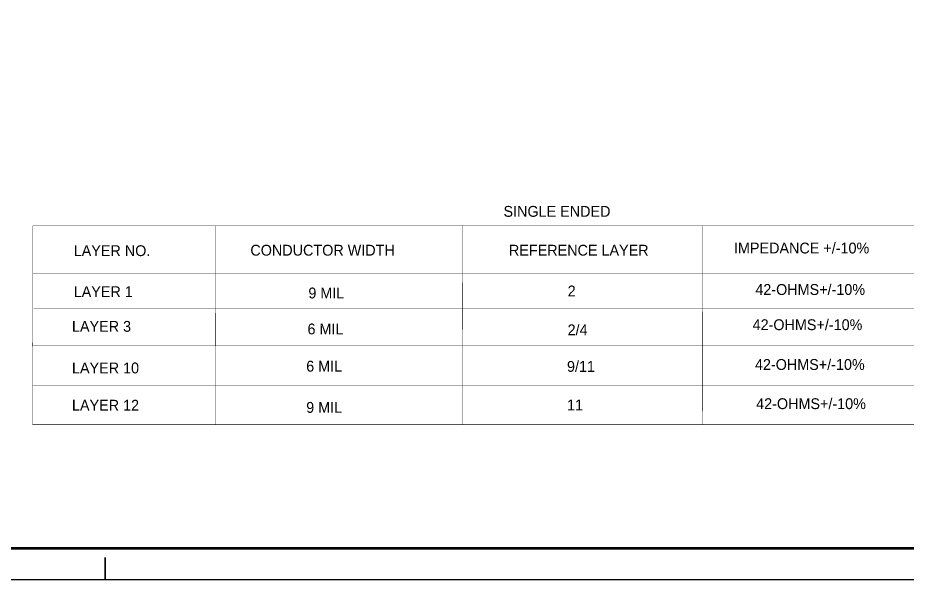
# Model space of a CAD drawing. Extents: x -467 to 397, y -239 to 349.
# Drawn here: x -124.7 to 136.1, y -238.5 to -73.7 of the extents above; entities that cross this region are included whole.
import ezdxf

# ---------------------------------------------------------------- set-up
doc = ezdxf.new("R2010")
doc.units = 0
doc.layers.add('FAB', color=9, linetype='CONTINUOUS')

msp = doc.modelspace()

# ---------------------------------------------------------------- linework, layer by layer
at = {"layer": 'FAB'}
for points, const_width in [([(-466.835236, -238.303054), (396.764764, -238.303054), (396.764764, 348.436946), (-466.835236, 348.436946), (-466.835236, -238.303054)], 0.381), ([(372.656354, -229.142544), (-440.143646, -229.142544), (-440.143646, 332.197202), (372.656354, 332.197202), (372.656354, -229.142544)], 0.762), ([(144.526762, -134.645908), (-120.268238, -134.645908)], 0.127), ([(-120.268238, -134.645908), (-120.268238, -169.9768)], 0.127), ([(-66.802508, -134.635494), (-66.727578, -169.82567)], 0.127), ([(5.742178, -134.510272), (5.817108, -169.700448)], 0.127), ([(76.100178, -134.637272), (76.175108, -169.827448)], 0.127), ([(-120.185942, -148.690076), (144.609058, -148.690076)], 0.127), ([(-120.03405, -158.969202), (144.76095, -158.969202)], 0.127), ([(-120.371108, -168.900094), (-120.3452, -192.913)], 0.127), ([(-120.338342, -169.822876), (144.653508, -169.822876)], 0.127), ([(-120.333262, -169.802048), (144.461738, -169.802048)], 0.127), ([(-120.268238, -169.9768), (-120.253252, -169.99204)], 0.127), ([(-66.751708, -169.687494), (-66.7512, -192.8876)], 0.127), ([(-66.727578, -169.82567), (-66.712592, -169.84091)], 0.127), ([(5.818378, -169.638472), (5.842, -192.913)], 0.127), ([(76.176378, -169.765472), (76.1492, -192.913)], 0.127), ([(-120.338342, -181.366414), (144.456658, -181.366414)], 0.127), ([(-120.338342, -192.909952), (144.456658, -192.909952)], 0.127), ([(-99.04349, -231.839516), (-99.04349, -238.189516)], 0.508)]:
    msp.add_lwpolyline(points, dxfattribs=dict(at, const_width=const_width))

# ---------------------------------------------------------------- texts
at = {"layer": 'FAB', "width": 0.992}
for s, p in [('SINGLE ENDED', (17.76857, -132.007102)), (' LAYER NO.', (-109.429042, -143.525494)), ('CONDUCTOR WIDTH', (-56.45785, -143.39062)), ('REFERENCE LAYER', (19.36115, -143.39062)), ('IMPEDANCE +/-10%', (85.35035, -142.75562)), (' LAYER 1', (-109.42955, -155.540202)), ('9 MIL', (-39.45255, -155.921202)), ('2', (36.59251, -155.331922)), ('42-OHMS+/-10%', (91.61145, -154.905202)), (' LAYER 3', (-109.93755, -165.700202)), ('6 MIL', (-39.70655, -166.462202)), ('2/4', (36.55695, -166.728902)), ('42-OHMS+/-10%', (90.8177, -165.218618)), (' LAYER 10', (-109.93755, -177.892202)), ('6 MIL', (-40.08755, -177.384202)), ('9/11', (36.37915, -177.447702)), ('42-OHMS+/-10%', (91.5035, -176.877218)), ('42-OHMS+/-10%', (91.8591, -188.358018)), (' LAYER 12', (-109.93755, -188.814202)), ('9 MIL', (-40.08755, -189.449202)), ('11', (36.37915, -188.750702))]:
    msp.add_text(s, height=3.175, dxfattribs=at).set_placement(p)

doc.saveas('drawing.dxf')
